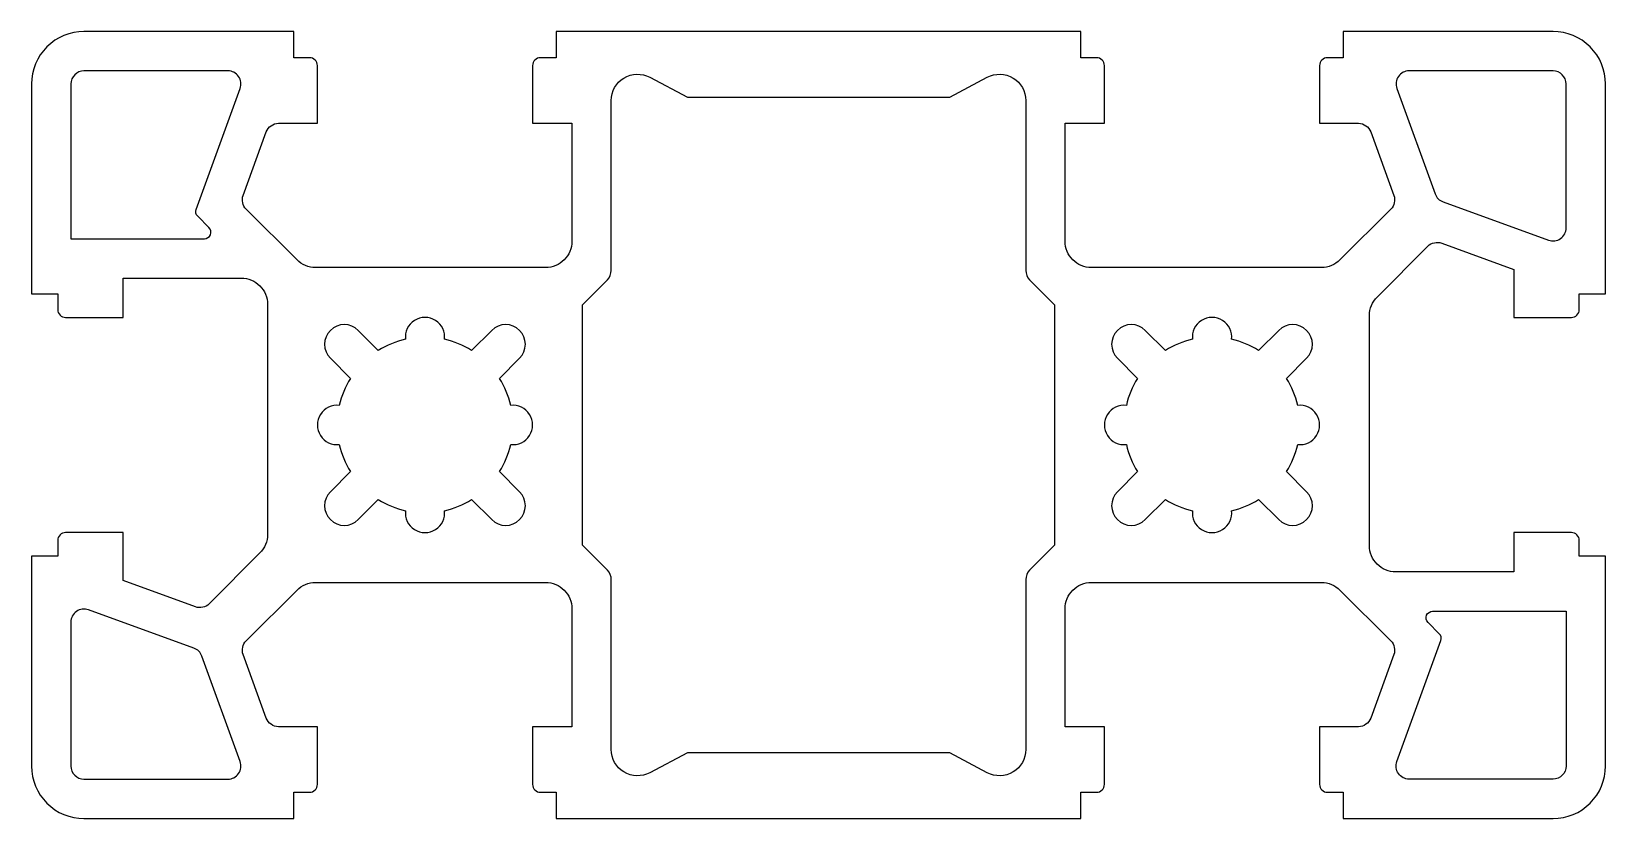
# Model space of a CAD drawing. Extents: x 564.4 to 624.4, y 609.1 to 639.1.
import ezdxf

# ---------------------------------------------------------------- set-up
doc = ezdxf.new("R2010")
doc.units = 0
doc.layers.get('0').update_dxf_attribs({"linetype": 'CONTINUOUS'})

msp = doc.modelspace()

# ---------------------------------------------------------------- linework, layer by layer
at = {"color": 0, "linetype": 'CONTINUOUS'}
for points in [[(575.041, 610.128, 0.414214), (575.341, 610.428), (575.341, 612.628), (573.859, 612.628, -0.315299), (573.389, 612.957), (572.509, 615.374, -0.291473), (572.626, 615.899), (574.562, 617.835, -0.198912), (575.269, 618.128), (584.041, 618.128, -0.414214), (585.041, 617.128), (585.041, 612.628), (583.541, 612.628), (583.541, 610.428, 0.414214), (583.841, 610.128), (584.441, 610.128), (584.441, 609.128), (604.441, 609.128), (604.441, 610.128), (605.041, 610.128, 0.414214), (605.341, 610.428), (605.341, 612.628), (603.841, 612.628), (603.841, 617.128, -0.414214), (604.841, 618.128), (613.612, 618.128, -0.198912), (614.319, 617.835), (616.256, 615.899, -0.291473), (616.372, 615.374), (615.492, 612.957, -0.315299), (615.022, 612.628), (613.541, 612.628), (613.541, 610.428, 0.414214), (613.841, 610.128), (614.441, 610.128), (614.441, 609.128), (622.441, 609.128, 0.414214), (624.441, 611.128), (624.441, 619.128), (623.441, 619.128), (623.441, 619.728, 0.414214), (623.141, 620.028), (620.941, 620.028), (620.941, 618.528), (616.441, 618.528, -0.414214), (615.441, 619.528), (615.441, 628.3, -0.198912), (615.734, 629.007), (617.67, 630.943, -0.291473), (618.195, 631.06), (620.941, 630.06), (620.941, 628.228), (623.141, 628.228, 0.414214), (623.441, 628.528), (623.441, 629.128), (624.441, 629.128), (624.441, 637.128, 0.414214), (622.441, 639.128), (614.441, 639.128), (614.441, 638.128), (613.841, 638.128, 0.414214), (613.541, 637.828), (613.541, 635.628), (615.022, 635.628, -0.315299), (615.492, 635.299), (616.372, 632.882, -0.291473), (616.256, 632.357), (614.319, 630.421, -0.198912), (613.612, 630.128), (604.841, 630.128, -0.414214), (603.841, 631.128), (603.841, 635.628), (605.341, 635.628), (605.341, 637.828, 0.414214), (605.041, 638.128), (604.441, 638.128), (604.441, 639.128), (584.441, 639.128), (584.441, 638.128), (583.841, 638.128, 0.414214), (583.541, 637.828), (583.541, 635.628), (585.041, 635.628), (585.041, 631.128, -0.414214), (584.041, 630.128), (575.269, 630.128, -0.198912), (574.562, 630.421), (572.626, 632.357, -0.291473), (572.509, 632.882), (573.389, 635.299, -0.315299), (573.859, 635.628), (575.341, 635.628), (575.341, 637.828, 0.414214), (575.041, 638.128), (574.441, 638.128), (574.441, 639.128), (566.441, 639.128, 0.414214), (564.441, 637.128), (564.441, 629.128), (565.441, 629.128), (565.441, 628.528, 0.414214), (565.741, 628.228), (567.941, 628.228), (567.941, 629.728), (572.441, 629.728, -0.414214), (573.441, 628.728), (573.441, 619.957, -0.198912), (573.148, 619.25), (571.212, 617.313, -0.291473), (570.687, 617.197), (567.941, 618.196), (567.941, 620.028), (565.741, 620.028, 0.414214), (565.441, 619.728), (565.441, 619.128), (564.441, 619.128), (564.441, 611.128, 0.414214), (566.441, 609.128), (574.441, 609.128), (574.441, 610.128)], [(572.396, 636.957, 0.520567), (571.927, 637.628), (566.441, 637.628, 0.414214), (565.941, 637.128), (565.941, 631.228), (571.03, 631.228, 0.668179), (571.207, 631.655), (570.777, 632.085, -0.291473), (570.719, 632.347)], [(602.341, 618.235), (602.341, 611.758, -0.564383), (600.875, 610.873), (599.441, 611.628), (589.441, 611.628), (588.007, 610.873, -0.564383), (586.541, 611.758), (586.541, 618.235, 0.198912), (586.394, 618.589), (585.441, 619.542), (585.441, 628.714), (586.394, 629.668, 0.198912), (586.541, 630.021), (586.541, 636.498, -0.564383), (588.007, 637.383), (589.441, 636.628), (599.441, 636.628), (600.875, 637.383, -0.564383), (602.341, 636.498), (602.341, 630.021, 0.198912), (602.487, 629.668), (603.441, 628.714), (603.441, 619.542), (602.487, 618.589, 0.198912)], [(622.941, 637.128, 0.414214), (622.441, 637.628), (616.955, 637.628, 0.520567), (616.485, 636.957), (617.949, 632.935, 0.221695), (618.248, 632.636), (622.27, 631.173, 0.520567), (622.941, 631.642)], [(575.835, 626.674), (576.602, 625.907, 0.08401), (576.175, 624.874, 1.118973), (576.175, 623.383, 0.08401), (576.602, 622.35), (575.835, 621.583, 1), (576.895, 620.522), (577.662, 621.289, 0.08401), (578.696, 620.862, 1.118973), (580.186, 620.862, 0.08401), (581.219, 621.289), (581.986, 620.522, 1), (583.047, 621.583), (582.28, 622.35, 0.08401), (582.707, 623.383, 1.118973), (582.707, 624.874, 0.08401), (582.28, 625.907), (583.047, 626.674, 1), (581.986, 627.735), (581.219, 626.967, 0.08401), (580.186, 627.394, 1.118973), (578.696, 627.394, 0.08401), (577.662, 626.967), (576.895, 627.735, 1)], [(605.835, 626.674), (606.602, 625.907, 0.08401), (606.175, 624.874, 1.118973), (606.175, 623.383, 0.08401), (606.602, 622.35), (605.835, 621.583, 1), (606.895, 620.522), (607.662, 621.289, 0.08401), (608.696, 620.862, 1.118973), (610.186, 620.862, 0.08401), (611.219, 621.289), (611.986, 620.522, 1), (613.047, 621.583), (612.28, 622.35, 0.08401), (612.707, 623.383, 1.118973), (612.707, 624.874, 0.08401), (612.28, 625.907), (613.047, 626.674, 1), (611.986, 627.735), (611.219, 626.967, 0.08401), (610.186, 627.394, 1.118973), (608.696, 627.394, 0.08401), (607.662, 626.967), (606.895, 627.735, 1)], [(572.396, 611.299), (570.933, 615.321, 0.221695), (570.634, 615.62), (566.612, 617.084, 0.520567), (565.941, 616.614), (565.941, 611.128, 0.414214), (566.441, 610.628), (571.927, 610.628, 0.520567)], [(622.941, 611.128, -0.414214), (622.441, 610.628), (616.955, 610.628, -0.520567), (616.485, 611.299), (618.163, 615.909, 0.291473), (618.105, 616.171), (617.675, 616.601, -0.668179), (617.851, 617.028), (622.941, 617.028)]]:
    msp.add_lwpolyline(points, format="xyb", close=True, dxfattribs=at)

doc.saveas('drawing.dxf')
